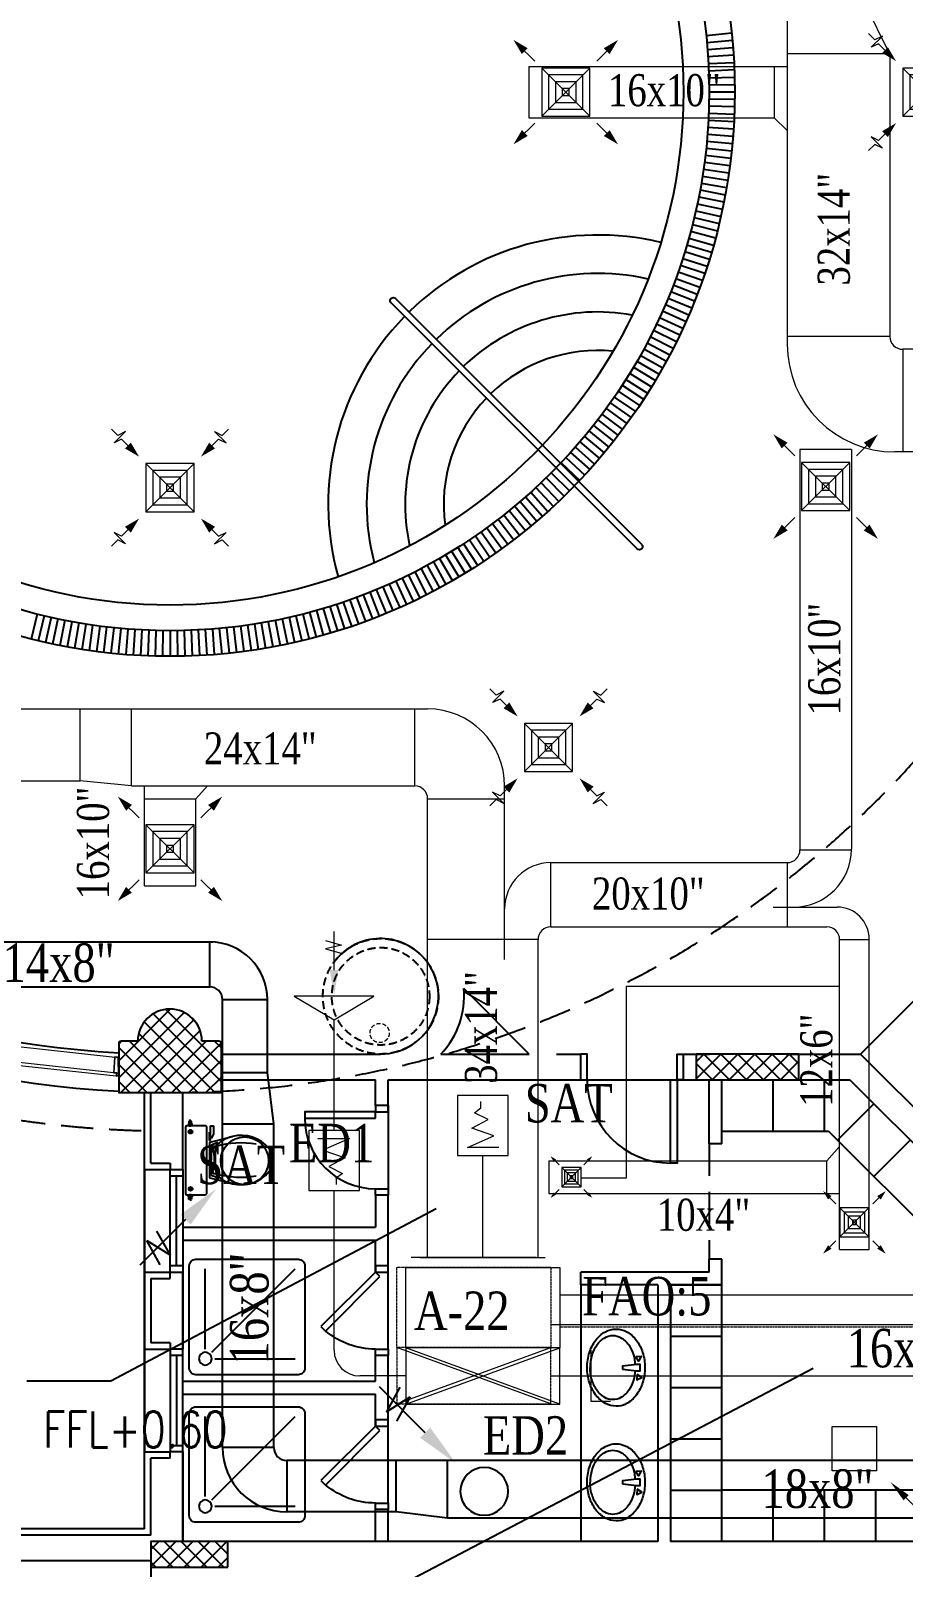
# Model space of a CAD drawing. Extents: x 278386 to 404536, y 8015 to 97114.
# Drawn here: x 303342 to 310139, y 68235 to 80211 of the extents above; entities that cross this region are included whole.
import ezdxf
from ezdxf.enums import TextEntityAlignment as Align

# ---------------------------------------------------------------- set-up
doc = ezdxf.new("R2010")
doc.units = 0
doc.header["$LTSCALE"] = 2
doc.header["$MEASUREMENT"] = 0
for name, pattern in [('1-BLOCK-A_FLOOR PLAN$0$DASHED2', [0.375, 0.25, -0.125]), ('1-BLOCK-A_FLOOR PLAN$0$HIDDEN2', [0.1875, 0.125, -0.0625]), ('HIDDEN', [0.375, 0.25, -0.125])]:
    doc.linetypes.add(name, pattern=pattern)
doc.layers.get('0').update_dxf_attribs({"color": 1})
for name, color, linetype, lineweight in [('-D', 2, 'Continuous', 13), ('-DT', 4, 'Continuous', 13), ('1-BLOCK-A_FLOOR PLAN$0$HATCH', 1, 'Continuous', 13), ('1-BLOCK-A_FLOOR PLAN$0$LEVEL', 1, 'Continuous', 13), ('1-BLOCK-A_FLOOR PLAN$0$WINDOW', 1, 'Continuous', 13), ('ac duct1', 50, 'Continuous', 13), ('fresh air', 6, 'Continuous', 13)]:
    doc.layers.add(name, color=color, linetype=linetype, lineweight=lineweight)
for name, color, linetype in [('1-BLOCK-A_FLOOR PLAN$0$ARCH', 1, '1-BLOCK-A_FLOOR PLAN$0$HIDDEN2'), ('1-BLOCK-A_FLOOR PLAN$0$CLADDING', 1, 'Continuous'), ('1-BLOCK-A_FLOOR PLAN$0$COL-HAT', 1, 'Continuous'), ('1-BLOCK-A_FLOOR PLAN$0$COLUMN', 1, 'Continuous'), ('1-BLOCK-A_FLOOR PLAN$0$DOOR', 1, 'Continuous'), ('1-BLOCK-A_FLOOR PLAN$0$FUR', 1, 'Continuous'), ('1-BLOCK-A_FLOOR PLAN$0$PIPING', 1, 'Continuous'), ('1-BLOCK-A_FLOOR PLAN$0$SANFIX', 1, 'Continuous'), ('1-BLOCK-A_FLOOR PLAN$0$UQH-A-200-100$0$STAIRLIGHT', 1, 'Continuous'), ('1-BLOCK-A_FLOOR PLAN$0$WALL', 1, 'Continuous'), ('1-BLOCK-A_FLOOR PLAN$0$WIN', 1, 'Continuous'), ('ex text', 93, 'Continuous'), ('ext', 93, 'Continuous')]:
    doc.layers.add(name, color=color, linetype=linetype)
doc.styles.add('1-BLOCK-A_FLOOR PLAN$0$RomanS', font='romans.shx')
doc.styles.add('DIMTEXT', font='romans.shx', dxfattribs={"width": 0.75})
doc.styles.add('IBA', font='romantic.ttf', dxfattribs={"width": 0.8, "height": 0.3})
doc.styles.add('manohar', font='romantic.ttf', dxfattribs={"width": 0.8, "height": 0.25})
doc.dimstyles.new('LEADER', dxfattribs={"dimscale": 0.2, "dimtxt": 1.8, "dimasz": 2, "dimexe": 2, "dimexo": 1.5, "dimgap": 1, "dimtad": 1, "dimlfac": 100, "dimzin": 13, "dimdsep": 46, "dimtxsty": 'DIMTEXT', "dimcen": 1.5, "dimdle": 2, "dimclrd": 4, "dimclre": 256, "dimclrt": 4, "dimadec": 0, "dimazin": 0, "dimtfac": 1, "dimtix": 1, "dimtmove": 2, "dimatfit": 0, "dimfxl": 2, "dimtolj": 1, "dimtzin": 13, "dimarcsym": 0})
pattern_1 = [(45, (-200, -4), (-0.06629126, 0.06629126), []), (135, (-200, -4), (-0.06629126, -0.06629126), [])]

# ---------------------------------------------------------------- blocks, each defined once
blk = doc.blocks.new('CR')
at = {"layer": 'ext'}
for p, q in [((2.739, 2.723), (4.861, 4.845)), ((3.433, 4.383), (4.071, 3.261)), ((4.527, 3.692), (3.433, 4.383)), ((3.91, 4.834), (4.527, 3.692))]:
    blk.add_line(p, q, dxfattribs=at)
blk.add_circle((0, 0), 1.109, dxfattribs=at)
blk.add_solid([(2.975, 2.488), (2.504, 2.959), (1.325, 1.309)], dxfattribs=at)
blk = doc.blocks.new('1-BLOCK-A_FLOOR PLAN$0$Lib23')
at = {"color": 9}
for points in [[(0.072, 0.086), (0.029, 0.089), (0.049, 0.05)], [(0.175, -0.012), (0.063, -0.025), (0.038, -0.025), (0.038, 0.025), (0.063, 0.025), (0.175, 0.012)], [(0.061, -0.053), (0.064, -0.096), (0.025, -0.076)]]:
    blk.add_lwpolyline(points, close=True, dxfattribs=at)
blk.add_lwpolyline([(0.076, -0.024, 0.054069), (0.089, -0.099, 0.082314), (0.126, -0.177, 0.106842), (0.187, -0.233, 0.13438), (0.25, -0.25, 0.13438)], format="xyb", dxfattribs=at)
for centre, radius, start, end in [((0.259, 0.067), 0.242, 118.9112, 143.1301), ((0.225, 0.129), 0.171, 90, 118.9112), ((0.25, 0.125), 0.125, 90, 120.6142), ((0.225, 0.129), 0.171, 61.0888, 90), ((0.25, 0.125), 0.125, 59.3858, 90), ((0.191, 0.067), 0.242, 36.8699, 61.0888), ((0.313, 0.026), 0.309, 143.1301, 162.7421), ((0.342, 0.026), 0.263, 145.008, 163.8305), ((0.286, 0.065), 0.195, 120.6142, 145.008), ((0.214, 0.065), 0.195, 34.992, 59.3858), ((0.158, 0.026), 0.263, 16.1695, 34.992), ((0.137, 0.026), 0.309, 17.2579, 36.8699), ((0.399, 0), 0.399, 162.7421, 180), ((0.399, 0), 0.399, 180, 197.2579), ((0.431, 0), 0.356, 163.8305, 176.2102), ((0.069, 0), 0.356, 360, 16.1695), ((0.158, -0.016), 0.268, 343.8305, 3.4791), ((0.051, 0), 0.399, 0, 17.2579), ((0.051, 0), 0.399, 342.7421, 0), ((0.313, -0.026), 0.309, 197.2579, 216.8699), ((0.135, -0.01), 0.291, 325.008, 343.8305), ((0.137, -0.026), 0.309, 323.1301, 342.7421), ((0.273, -0.057), 0.259, 216.8699, 241.0888), ((0.25, -0.125), 0.125, 270, 300.6142), ((0.191, -0.067), 0.242, 298.9112, 323.1301), ((0.214, -0.065), 0.195, 300.6142, 325.008), ((0.214, -0.165), 0.136, 241.0888, 274.7817), ((0.225, -0.129), 0.171, 270, 298.9112)]:
    blk.add_arc(centre, radius, start, end, dxfattribs=at)
blk = doc.blocks.new('1-BLOCK-A_FLOOR PLAN$0$A-WC')
at = {"layer": '1-BLOCK-A_FLOOR PLAN$0$SANFIX', "color": 8, "linetype": 'Continuous'}
for p, q in [((0.246, 0), (-0.246, 0)), ((-0.248, -0.036), (-0.301, -0.036)), ((-0.29, -0.026), (-0.271, -0.026)), ((-0.29, -0.045), (-0.29, -0.026)), ((-0.271, -0.045), (-0.29, -0.045)), ((-0.271, -0.022), (-0.261, -0.022)), ((-0.271, -0.05), (-0.271, -0.022)), ((-0.261, -0.05), (-0.271, -0.05)), ((-0.261, -0.022), (-0.261, -0.05)), ((-0.256, -0.01), (-0.256, -0.144)), ((-0.194, -0.038), (-0.229, -0.038)), ((-0.212, -0.056), (-0.212, -0.021)), ((0.195, -0.038), (0.23, -0.038)), ((0.212, -0.056), (0.212, -0.021)), ((0.249, -0.036), (0.302, -0.036)), ((0.256, -0.144), (0.256, -0.01)), ((0.261, -0.022), (0.261, -0.05)), ((0.272, -0.022), (0.261, -0.022)), ((0.261, -0.05), (0.272, -0.05)), ((0.272, -0.05), (0.272, -0.022)), ((0.29, -0.026), (0.272, -0.026)), ((0.272, -0.045), (0.29, -0.045)), ((0.29, -0.045), (0.29, -0.026)), ((-0.241, -0.159), (0.241, -0.159)), ((-0.175, -0.35), (-0.134, -0.184)), ((-0.131, -0.181), (0, -0.181)), ((-0.131, -0.24), (-0.115, -0.198)), ((-0.105, -0.192), (0, -0.192)), ((-0.101, -0.228), (-0.101, -0.206)), ((-0.101, -0.206), (-0.057, -0.206)), ((-0.067, -0.206), (-0.067, -0.224)), ((-0.057, -0.206), (-0.057, -0.223)), ((-0.057, -0.211), (-0.035, -0.211)), ((-0.035, -0.211), (-0.035, -0.216)), ((-0.035, -0.216), (0.036, -0.216)), ((0, -0.181), (0.132, -0.181)), ((0.106, -0.192), (0, -0.192)), ((0.058, -0.211), (0.036, -0.211)), ((0.036, -0.211), (0.036, -0.216)), ((0.102, -0.206), (0.058, -0.206)), ((0.058, -0.206), (0.058, -0.222)), ((0.068, -0.206), (0.068, -0.223)), ((0.102, -0.226), (0.102, -0.206)), ((0.132, -0.24), (0.115, -0.198)), ((0.135, -0.184), (0.176, -0.35)), ((0.147, -0.179), (0.209, -0.179)), ((0.147, -0.179), (0.147, -0.186)), ((0.147, -0.186), (0.256, -0.186)), ((0.163, -0.194), (0.163, -0.186)), ((0.197, -0.208), (0.163, -0.194)), ((0.256, -0.208), (0.197, -0.208)), ((0.209, -0.186), (0.209, -0.179)), ((0.256, -0.186), (0.256, -0.208)), ((-0.117, -0.236), (-0.134, -0.259)), ((0.134, -0.259), (0.116, -0.233))]:
    blk.add_line(p, q, dxfattribs=at)
for centre in [(-0.212, -0.038), (0.212, -0.038)]:
    blk.add_circle(centre, 0.0141, dxfattribs=at)
for centre, radius, start, end in [((-0.246, -0.01), 0.0101, 90, 180), ((0.246, -0.01), 0.0101, 0, 90), ((-0.241, -0.144), 0.0151, 180, 270), ((-0.131, -0.184), 0.00303, 90, 165.9466), ((0.58, -0.415), 0.706, 164.6366, 188.9578), ((-0.101, -0.248), 0.0202, 96.9358, 142.58), ((-0.105, -0.202), 0.0101, 90, 158.4986), ((0.009, -1.155), 0.934, 84.3005, 96.9358), ((0.1, -0.246), 0.0202, 37.7817, 84.3005), ((-0.578, -0.415), 0.706, 351.0468, 15.5336), ((0.106, -0.202), 0.0101, 21.5014, 90), ((0.132, -0.184), 0.00303, 14.0534, 90), ((0.241, -0.144), 0.0151, 270, 0), ((0.082, -0.414), 0.265, 148.9077, 165.9465), ((0.244, -0.512), 0.454, 146.1571, 148.9077), ((-0.243, -0.512), 0.454, 31.0923, 33.8429), ((-0.081, -0.414), 0.265, 14.0535, 31.0923), ((0.082, -0.414), 0.265, 165.9465, 230.8792), ((-0.081, -0.414), 0.265, 309.1208, 14.0535), ((0, -0.514), 0.136, 230.8791, 309.1209)]:
    blk.add_arc(centre, radius, start, end, dxfattribs=at)
blk = doc.blocks.new('1-BLOCK-A_FLOOR PLAN$0$A$C1E173FBE')
at = {"color": 9}
for p, q in [((0.7, 1.275), (0.075, 1.275)), ((0.725, 1.225), (0.075, 0.575)), ((0.775, 1.2), (0.775, 0.575))]:
    blk.add_line(p, q, dxfattribs=at)
blk.add_lwpolyline([(0.85, 1.4), (0.05, 1.4, 0.414214), (0, 1.35), (0, 0.55, 0.414214), (0.05, 0.5), (0.85, 0.5, 0.414214), (0.9, 0.55), (0.9, 1.35, 0.414214)], format="xyb", close=True, dxfattribs=at)
blk.add_circle((0.775, 1.275), 0.05, dxfattribs=at)
blk = doc.blocks.new('1-BLOCK-A_FLOOR PLAN$0$10d70r')
at = {"color": 253}
blk.add_line((0, 0), (-0.7, 0), dxfattribs=at)
for points in [[(-0.1, 0.1), (-0.05, 0.1), (-0.05, 0.65), (-0.1, 0.65), (-0.1, 0.1)], [(-0.7, 0.1), (-0.65, 0.1), (-0.65, 0), (-0.7, 0)], [(0, 0.1), (-0.05, 0.1), (-0.05, 0), (0, 0)]]:
    blk.add_lwpolyline(points, dxfattribs=at)
blk.add_arc((-0.1, 0.1), 0.55, 90, 180, dxfattribs=at)
blk = doc.blocks.new('1-BLOCK-A_FLOOR PLAN$0$10HD70L')
at = {"color": 8}
for p, q in [((-0.65, 0.1), (-0.7, 0.1)), ((-0.7, 0), (-0.65, 0)), ((-0.65, 0), (-0.65, 0.1)), ((-0.65, 0.1), (-0.05, 0.1)), ((-0.508, -0.387), (-0.085, 0.035)), ((-0.05, 0), (-0.474, -0.424)), ((-0.085, 0.035), (-0.05, 0)), ((-0.05, 0), (-0.05, 0.1)), ((-0.05, 0.1), (0, 0.1)), ((-0.05, 0), (0, 0)), ((0, 0), (-0.05, 0)), ((-0.474, -0.424), (-0.51, -0.389))]:
    blk.add_line(p, q, dxfattribs=at)
blk.add_arc((-0.05, 0), 0.6, 180, 220.2198, dxfattribs=at)
blk = doc.blocks.new('1-BLOCK-A_FLOOR PLAN$0$20d80l')
at = {"color": 8}
blk.add_line((0.8, 0.2), (0, 0.2), dxfattribs=at)
for points in [[(0.1, 0.2), (0.05, 0.2), (0.05, 0.85), (0.1, 0.85), (0.1, 0.2)], [(0, 0.2), (0.05, 0.2), (0.05, 0), (0, 0)], [(0.8, 0.2), (0.75, 0.2), (0.75, 0), (0.8, 0)]]:
    blk.add_lwpolyline(points, dxfattribs=at)
blk.add_arc((0.1, 0.2), 0.65, 0, 90, dxfattribs=at)
blk = doc.blocks.new('1-BLOCK-A_FLOOR PLAN$0$W80')
at = {"color": 8}
for p, q in [((0, 0.1), (0.8, 0.1)), ((0.8, 0), (0, 0)), ((0.05, 0), (0.05, 0.1)), ((0.75, 0.05), (0.05, 0.05)), ((0.75, 0.1), (0.75, 0))]:
    blk.add_line(p, q, dxfattribs=at)
blk = doc.blocks.new('1-BLOCK-A_FLOOR PLAN$0$ALUM2')
at = {"layer": '1-BLOCK-A_FLOOR PLAN$0$WINDOW'}
for points in [[(0, -0.01), (0.025, -0.01), (0.025, -0.025), (0.15, -0.025), (0.15, 0.025), (0.025, 0.025), (0.025, 0.01), (0, 0.01, -0.284755)], [(0.005, -0.007), (0.028, -0.007), (0.028, -0.022), (0.147, -0.022), (0.147, 0.022), (0.028, 0.022), (0.028, 0.007), (0.005, 0.007, -0.163471)]]:
    blk.add_lwpolyline(points, format="xyb", close=True, dxfattribs=at)
blk = doc.blocks.new('1-BLOCK-A_FLOOR PLAN$0$A$C5C8F3BB1')
at = {"layer": '1-BLOCK-A_FLOOR PLAN$0$WINDOW', "color": 9}
for p, q in [((-0.02, 0.073), (-0.869, -0.019, 0)), ((-0.041, 0.047), (-0.849, -0.041, 0)), ((0, 0.074), (-0.02, 0.073)), ((-0.888, -0.022, 0), (-1.714, -0.209, 0)), ((-0.899, -0.049, 0), (-1.693, -0.229, 0)), ((-0.028, -0.074), (-0.829, -0.16, 0)), ((-1.733, -0.215, 0), (-2.533, -0.494)), ((-0.879, -0.169, 0), (-1.659, -0.346, 0)), ((-1.741, -0.243, 0), (-2.509, -0.512)), ((-1.707, -0.359, 0), (-2.463, -0.623)), ((-3.314, -0.869, 0), (-2.551, -0.502)), ((-3.289, -0.884, 0), (-2.555, -0.531)), ((-3.23, -0.99, 0), (-2.509, -0.642)), ((-4.048, -1.33, 0), (-3.332, -0.879, 0)), ((-4.021, -1.342, 0), (-3.332, -0.908, 0)), ((-3.951, -1.441, 0), (-3.274, -1.014, 0)), ((-4.729, -1.877), (-4.064, -1.342, 0)), ((-4.696, -1.881), (-4.062, -1.371, 0)), ((-4.62, -1.975), (-3.992, -1.47, 0))]:
    blk.add_line(p, q, dxfattribs=at)
for points in [[(0, -0.074), (-0.034, -0.077), (-0.041, 0.048), (-0.019, 0.048), (-0.02, 0.073, 0.284755), (0, 0.074)], [(-0.003, -0.072), (-0.031, -0.074), (-0.038, 0.045), (-0.015, 0.045), (-0.017, 0.069, 0.160103), (-0.003, 0.069)], [(-4.639, -1.995), (-4.613, -1.974), (-4.696, -1.88), (-4.713, -1.895), (-4.729, -1.877, -0.284755), (-4.744, -1.89)], [(-4.639, -1.991), (-4.617, -1.973), (-4.697, -1.885), (-4.713, -1.9), (-4.728, -1.882, -0.160103), (-4.739, -1.892)]]:
    blk.add_lwpolyline(points, format="xyb", close=True, dxfattribs=at)
for p, rotation in [((-0.878, -0.02, 0), 279.6088312070898), ((-1.724, -0.212, 0), 286.0501659813393), ((-2.542, -0.498), 292.494466395977)]:
    blk.add_blockref('1-BLOCK-A_FLOOR PLAN$0$ALUM2', p, dxfattribs=dict(at, rotation=rotation))
at = {"layer": '1-BLOCK-A_FLOOR PLAN$0$WINDOW', "color": 9, "xscale": -1}
for p, rotation in [((-3.323, -0.874, 0), 118.9387668106152), ((-4.056, -1.336, 0), 125.3801015848677)]:
    blk.add_blockref('1-BLOCK-A_FLOOR PLAN$0$ALUM2', p, dxfattribs=dict(at, rotation=rotation))
blk = doc.blocks.new('1-BLOCK-A_FLOOR PLAN', base_point=(138.43, 17.087))
at = {"layer": '1-BLOCK-A_FLOOR PLAN$0$COL-HAT'}
h = blk.add_hatch(dxfattribs=at)
h.set_pattern_fill('ANSI37', color=8, scale=0.75, style=0)
h.set_pattern_definition(pattern_1)
h.paths.add_polyline_path([(40.749, 79.1, 1), (40.249, 79.1), (40.12, 79.1, 0.414214), (40.1, 79.08), (40.1, 78.7), (40.9, 78.7), (40.9, 79.08, 0.414214), (40.88, 79.1)])
h = blk.add_hatch(dxfattribs=at)
h.set_pattern_fill('ANSI37', color=8, scale=0.75, style=0)
h.set_pattern_definition(pattern_1)
h.paths.add_polyline_path([(45.4, 79), (44.6, 79), (44.6, 78.8), (45.4, 78.8)])
h = blk.add_hatch(dxfattribs=at)
h.set_pattern_fill('ANSI37', color=8, scale=0.75, style=0)
h.set_pattern_definition([(45, (-200.05, -4), (-0.06629126, 0.06629126), []), (135, (-200.05, -4), (-0.06629126, -0.06629126), [])])
h.paths.add_polyline_path([(40.95, 75.2), (40.35, 75.2), (40.35, 75), (40.95, 75)])
at = {"layer": '1-BLOCK-A_FLOOR PLAN$0$ARCH', "color": 8, "linetype": '1-BLOCK-A_FLOOR PLAN$0$HIDDEN2'}
blk.add_arc((40.5, 86.5), 8.1, 1.4149, 268.5851, dxfattribs=at)
at = {"layer": '1-BLOCK-A_FLOOR PLAN$0$CLADDING', "color": 8}
for p, q in [((40.3, 75.3), (40.3, 78.692)), ((40.3, 78.1), (40.5, 78.1)), ((40.3, 77.3), (40.5, 77.3)), ((40.3, 77.3), (40.3, 76.7)), ((40.3, 76.7), (40.5, 76.7)), ((40.3, 75.9), (40.5, 75.9)), ((40.3, 75.3), (36.7, 75.3))]:
    blk.add_line(p, q, dxfattribs=at)
for radius, start, end in [(7.5, 3.057, 41.9407), (7.5, 228.0549, 266.9429), (7.8, 227.9388, 267.0606)]:
    blk.add_arc((40.5, 86.5), radius, start, end, dxfattribs=at)
at = {"layer": '1-BLOCK-A_FLOOR PLAN$0$CLADDING', "color": 8, "linetype": '1-BLOCK-A_FLOOR PLAN$0$HIDDEN2'}
blk.add_arc((40.5, 86.5), 7.8, 269.6613, 357.0604, dxfattribs=at)
at = {"layer": '1-BLOCK-A_FLOOR PLAN$0$COL-HAT', "color": 8}
blk.add_line((48, 81.121), (45.879, 79), dxfattribs=at)
at = {"layer": '1-BLOCK-A_FLOOR PLAN$0$COLUMN', "color": 8}
blk.add_lwpolyline([(40.249, 79.1), (40.12, 79.1, 0.414214), (40.1, 79.08), (40.1, 78.7), (40.9, 78.7), (40.9, 79.08, 0.414214), (40.88, 79.1), (40.749, 79.1)], format="xyb", dxfattribs=at)
for points in [[(45.4, 78.8), (45.4, 79), (44.6, 79), (44.6, 78.8)], [(40.95, 75), (40.95, 75.2), (40.35, 75.2), (40.35, 75)]]:
    blk.add_lwpolyline(points, close=True, dxfattribs=at)
blk.add_arc((40.499, 79.1), 0.25, 0, 180, dxfattribs=at)
at = {"layer": '1-BLOCK-A_FLOOR PLAN$0$DOOR', "color": 8, "linetype": '1-BLOCK-A_FLOOR PLAN$0$HIDDEN2'}
blk.add_line((44.7, 78.3), (44.7, 77.4), dxfattribs=at)
at = {"layer": '1-BLOCK-A_FLOOR PLAN$0$FUR', "color": 8}
for p, q in [((45.2, 78.4), (45.2, 78.8)), ((45.6, 78.4), (45.6, 78.8)), ((45.701, 78.329), (45.984, 78.612)), ((44.8, 78.4), (45.63, 78.4)), ((45.63, 78.4), (47.2, 76.83)), ((45.984, 78.046), (46.267, 78.329)), ((44.8, 75.6), (44.8, 77.2)), ((44.4, 76.8), (44.8, 76.8)), ((44.4, 76.4), (44.8, 76.4)), ((44.4, 76), (44.8, 76)), ((44.4, 75.6), (44.8, 75.6)), ((44.8, 75.2), (44.8, 75.6)), ((47.6, 75.6), (44.8, 75.6)), ((45.2, 75.2), (45.2, 75.6)), ((45.6, 75.2), (45.6, 75.6)), ((46, 75.2), (46, 75.6))]:
    blk.add_line(p, q, dxfattribs=at)
at = {"layer": '1-BLOCK-A_FLOOR PLAN$0$FUR', "color": 8, "ltscale": 2}
blk.add_line((44.4, 77.2), (44.8, 77.2), dxfattribs=at)
at = {"layer": '1-BLOCK-A_FLOOR PLAN$0$HATCH', "color": 8, "linetype": '1-BLOCK-A_FLOOR PLAN$0$HIDDEN2', "ltscale": 0.125}
blk.add_circle((42.133, 79.164), 0.075, dxfattribs=at)
at = {"layer": '1-BLOCK-A_FLOOR PLAN$0$PIPING', "color": 8}
for p, q in [((44.677, 86.939), (44.876, 86.96)), ((44.682, 86.884), (44.882, 86.903)), ((44.687, 86.83), (44.886, 86.845)), ((44.691, 86.775), (44.891, 86.788)), ((44.694, 86.72), (44.894, 86.73)), ((44.697, 86.665), (44.897, 86.673)), ((44.699, 86.61), (44.898, 86.615)), ((44.7, 86.555), (44.9, 86.558)), ((44.7, 86.5), (44.9, 86.5)), ((44.699, 86.39), (44.898, 86.385)), ((44.7, 86.445), (44.9, 86.442)), ((44.694, 86.28), (44.894, 86.27)), ((44.697, 86.335), (44.897, 86.327)), ((44.682, 86.116), (44.882, 86.097)), ((44.687, 86.17), (44.886, 86.155)), ((44.691, 86.225), (44.891, 86.212)), ((44.671, 86.006), (44.87, 85.983)), ((44.677, 86.061), (44.876, 86.04)), ((44.657, 85.897), (44.854, 85.869)), ((44.664, 85.952), (44.862, 85.926)), ((44.639, 85.789), (44.836, 85.755)), ((44.648, 85.843), (44.846, 85.812)), ((44.619, 85.681), (44.815, 85.642)), ((44.63, 85.735), (44.826, 85.698)), ((44.584, 85.52), (44.778, 85.473)), ((44.596, 85.573), (44.792, 85.529)), ((44.608, 85.627), (44.804, 85.585)), ((44.557, 85.413), (44.75, 85.361)), ((44.571, 85.466), (44.765, 85.417)), ((44.527, 85.307), (44.719, 85.25)), ((44.542, 85.36), (44.735, 85.306)), ((44.494, 85.202), (44.685, 85.14)), ((44.511, 85.255), (44.702, 85.195)), ((44.44, 85.046), (44.628, 84.977)), ((44.459, 85.098), (44.648, 85.031)), ((44.477, 85.15), (44.666, 85.086)), ((44.401, 84.944), (44.587, 84.87)), ((44.421, 84.995), (44.608, 84.923)), ((44.359, 84.842), (44.543, 84.763)), ((44.38, 84.893), (44.565, 84.816)), ((44.291, 84.692), (44.471, 84.606)), ((44.314, 84.742), (44.496, 84.658)), ((44.337, 84.792), (44.52, 84.71)), ((44.242, 84.593), (44.42, 84.502)), ((44.267, 84.642), (44.446, 84.554)), ((44.164, 84.448), (44.339, 84.35)), ((44.191, 84.496), (44.367, 84.401)), ((44.217, 84.544), (44.394, 84.451)), ((44.11, 84.353), (44.281, 84.25)), ((44.137, 84.4), (44.311, 84.3)), ((44.022, 84.213), (44.19, 84.104)), ((44.052, 84.259), (44.221, 84.152)), ((44.081, 84.306), (44.252, 84.201)), ((43.961, 84.121), (44.126, 84.008)), ((43.992, 84.167), (44.158, 84.055)), ((43.865, 83.987), (44.026, 83.867)), ((43.898, 84.031), (44.06, 83.914)), ((43.93, 84.076), (44.093, 83.961)), ((43.764, 83.857), (43.919, 83.731)), ((43.798, 83.9), (43.955, 83.776)), ((43.832, 83.943), (43.991, 83.821)), ((43.658, 83.731), (43.808, 83.599)), ((43.694, 83.772), (43.846, 83.642)), ((43.729, 83.814), (43.883, 83.686)), ((43.547, 83.609), (43.692, 83.471)), ((43.584, 83.649), (43.731, 83.513)), ((43.621, 83.69), (43.77, 83.556)), ((43.431, 83.492), (43.57, 83.348)), ((43.47, 83.53), (43.611, 83.389)), ((43.31, 83.379), (43.444, 83.23)), ((43.351, 83.416), (43.487, 83.269)), ((43.391, 83.453), (43.529, 83.308)), ((43.186, 83.271), (43.314, 83.117)), ((43.228, 83.306), (43.358, 83.154)), ((43.269, 83.342), (43.401, 83.192)), ((43.013, 83.135), (43.133, 82.974)), ((43.057, 83.168), (43.179, 83.009)), ((43.1, 83.202), (43.224, 83.045)), ((43.143, 83.236), (43.269, 83.081)), ((42.833, 83.008), (42.945, 82.842)), ((42.879, 83.039), (42.992, 82.874)), ((42.924, 83.07), (43.039, 82.907)), ((42.969, 83.102), (43.086, 82.94)), ((42.647, 82.89), (42.75, 82.719)), ((42.694, 82.919), (42.799, 82.748)), ((42.741, 82.948), (42.848, 82.779)), ((42.787, 82.978), (42.896, 82.81)), ((42.456, 82.783), (42.549, 82.606)), ((42.504, 82.809), (42.599, 82.633)), ((42.552, 82.836), (42.65, 82.661)), ((42.6, 82.863), (42.7, 82.689)), ((42.158, 82.641), (42.237, 82.457)), ((42.208, 82.663), (42.29, 82.48)), ((42.258, 82.686), (42.342, 82.504)), ((42.308, 82.709), (42.394, 82.529)), ((42.358, 82.733), (42.446, 82.554)), ((42.407, 82.758), (42.498, 82.58)), ((41.85, 82.523), (41.914, 82.334)), ((41.902, 82.541), (41.969, 82.352)), ((41.954, 82.56), (42.023, 82.372)), ((42.005, 82.579), (42.077, 82.392)), ((42.056, 82.599), (42.13, 82.413)), ((42.107, 82.62), (42.184, 82.435)), ((39.466, 82.429), (39.417, 82.235)), ((39.52, 82.416), (39.473, 82.222)), ((39.573, 82.404), (39.529, 82.208)), ((41.427, 82.404), (41.471, 82.208)), ((41.48, 82.416), (41.527, 82.222)), ((41.534, 82.429), (41.583, 82.235)), ((41.587, 82.443), (41.639, 82.25)), ((41.64, 82.458), (41.694, 82.265)), ((41.693, 82.473), (41.75, 82.281)), ((41.745, 82.489), (41.805, 82.298)), ((41.798, 82.506), (41.86, 82.315)), ((39.627, 82.392), (39.585, 82.196)), ((39.681, 82.381), (39.642, 82.185)), ((39.735, 82.37), (39.698, 82.174)), ((39.789, 82.361), (39.755, 82.164)), ((39.843, 82.352), (39.812, 82.154)), ((39.897, 82.343), (39.869, 82.146)), ((39.952, 82.336), (39.926, 82.138)), ((40.006, 82.329), (39.983, 82.13)), ((40.061, 82.323), (40.04, 82.124)), ((40.116, 82.318), (40.097, 82.118)), ((40.17, 82.313), (40.155, 82.114)), ((40.225, 82.309), (40.212, 82.109)), ((40.28, 82.306), (40.27, 82.106)), ((40.335, 82.303), (40.327, 82.103)), ((40.39, 82.301), (40.385, 82.102)), ((40.445, 82.3), (40.442, 82.1)), ((40.5, 82.3), (40.5, 82.1)), ((40.555, 82.3), (40.558, 82.1)), ((40.61, 82.301), (40.615, 82.102)), ((40.665, 82.303), (40.673, 82.103)), ((40.72, 82.306), (40.73, 82.106)), ((40.775, 82.309), (40.788, 82.109)), ((40.83, 82.313), (40.845, 82.114)), ((40.884, 82.318), (40.903, 82.118)), ((40.939, 82.323), (40.96, 82.124)), ((40.994, 82.329), (41.017, 82.13)), ((41.048, 82.336), (41.074, 82.138)), ((41.103, 82.343), (41.131, 82.146)), ((41.157, 82.352), (41.188, 82.154)), ((41.211, 82.361), (41.245, 82.164)), ((41.265, 82.37), (41.302, 82.174)), ((41.319, 82.381), (41.358, 82.185)), ((41.373, 82.392), (41.415, 82.196))]:
    blk.add_line(p, q, dxfattribs=at)
for radius in [4.4, 4.2]:
    blk.add_circle((40.5, 86.5), radius, dxfattribs=at)
at = {"layer": '1-BLOCK-A_FLOOR PLAN$0$SANFIX', "color": 8, "linetype": 'Continuous'}
blk.add_line((43.7, 77.2), (43.7, 75.2), dxfattribs=at)
at = {"layer": '1-BLOCK-A_FLOOR PLAN$0$SANFIX', "color": 8, "linetype": '1-BLOCK-A_FLOOR PLAN$0$DASHED2', "ltscale": 0.125}
for radius in [0.45, 0.38]:
    blk.add_circle((42.141, 79.45), radius, dxfattribs=at)
at = {"layer": '1-BLOCK-A_FLOOR PLAN$0$UQH-A-200-100$0$STAIRLIGHT', "color": 8, "extrusion": (-3.89441e-14, 3.87709e-14, -1)}
for p, q in [((44.139, 82.937), (42.222, 84.855)), ((44.175, 82.972), (42.257, 84.89))]:
    blk.add_line(p, q, dxfattribs=at)
for centre, start, end in [((-42.239, 84.872), 315, 135), ((-44.157, 82.955), 135, 315)]:
    blk.add_arc(centre, 0.025, start, end, dxfattribs=at)
at = {"layer": '1-BLOCK-A_FLOOR PLAN$0$WALL', "color": 8}
for p, q in [((43.298, 79), (42.788, 79.51)), ((40.901, 79), (42.141, 79)), ((42.61, 79), (43.298, 79)), ((43.51, 79), (43.7, 79)), ((43.7, 78.8), (43.7, 79)), ((44.5, 79), (44.7, 79)), ((44.5, 78.8), (44.5, 79)), ((45.3, 79), (45.879, 79)), ((45.879, 79), (47.564, 77.315)), ((40.35, 78.15), (40.35, 78.7)), ((40.6, 78.1), (40.6, 78.7)), ((40.901, 78.8), (42.1, 78.8)), ((42.1, 78.6), (42.1, 78.8)), ((42.2, 78.8), (43.7, 78.8)), ((42.2, 78.6), (42.2, 78.8)), ((44.5, 78.8), (44.7, 78.8)), ((44.7, 78.3), (44.7, 78.8)), ((44.8, 78.3), (44.8, 78.8)), ((45.3, 78.8), (45.796, 78.8)), ((45.796, 78.8), (47.6, 76.996)), ((42.2, 78.6), (42.1, 78.6)), ((44.8, 78.3), (44.7, 78.3)), ((40.35, 78.15), (40.5, 78.15)), ((40.5, 78.15), (40.5, 78.1)), ((40.5, 78.1), (40.6, 78.1)), ((42.2, 77.9), (42.1, 77.9)), ((42.1, 77.9), (42.1, 77.65)), ((42.2, 77.35), (42.2, 77.9)), ((40.6, 77.65), (42.1, 77.65)), ((40.6, 77.55), (42.1, 77.55)), ((42.1, 77.35), (42.1, 77.55)), ((44.8, 77.4), (44.7, 77.4)), ((44.7, 77.3), (44.7, 77.4)), ((44.8, 77.2), (44.8, 77.4)), ((40.5, 77.3), (40.6, 77.3)), ((40.5, 77.25), (40.5, 77.3)), ((40.6, 76.7), (40.6, 77.3)), ((40.6, 77.3), (40.6, 76.7)), ((42.2, 77.35), (42.1, 77.35)), ((43.7, 77.2), (43.7, 77.3)), ((44.7, 77.3), (43.7, 77.3)), ((40.35, 77.25), (40.5, 77.25)), ((40.35, 77.25), (40.35, 76.75)), ((44.3, 77.2), (43.7, 77.2)), ((44.3, 77.2), (44.3, 75.2)), ((44.4, 77.2), (44.4, 75.2)), ((44.8, 77.2), (44.4, 77.2)), ((40.5, 76.75), (40.35, 76.75)), ((40.5, 76.75), (40.5, 76.7)), ((40.6, 76.7), (40.5, 76.7)), ((42.1, 76.45), (42.1, 76.65)), ((42.2, 76.65), (42.1, 76.65)), ((42.2, 76.15), (42.2, 76.65)), ((40.6, 76.45), (42.1, 76.45)), ((40.6, 76.35), (42.1, 76.35)), ((42.1, 76.15), (42.1, 76.35)), ((42.2, 76.15), (42.1, 76.15)), ((40.35, 75.25), (40.35, 75.85)), ((40.5, 75.85), (40.35, 75.85)), ((40.5, 75.85), (40.5, 75.9)), ((40.6, 75.9), (40.5, 75.9)), ((40.6, 75.2), (40.6, 75.9)), ((40.6, 75.9), (40.6, 75.2)), ((42.1, 75.2), (42.1, 75.45)), ((42.2, 75.45), (42.1, 75.45)), ((42.2, 75.2), (42.2, 75.45)), ((40.35, 75.25), (36.95, 75.25)), ((44.3, 75.2), (40.937, 75.2)), ((45, 75.2), (44.4, 75.2)), ((47.6, 75.2), (45, 75.2)), ((40.35, 75.05), (36.95, 75.05)), ((40.35, 75.05), (40.35, 73.95))]:
    blk.add_line(p, q, dxfattribs=at)
blk.add_circle((40.5, 86.5), 4, dxfattribs=at)
for centre, radius, start, end in [((43.832, 83.284), 2.1, 76.4643, 134.2892), ((43.832, 83.284), 1.8, 77.4191, 134.2892), ((43.832, 83.284), 2.1, 135.8808, 195.5597), ((43.832, 83.284), 1.5, 79.6595, 134.1299), ((43.832, 83.284), 1.8, 135.8808, 194.6049), ((43.832, 83.284), 1.2, 84.3083, 133.891), ((43.832, 83.284), 1.5, 136.0399, 192.3644), ((43.832, 83.284), 1.2, 136.2785, 187.7157), ((42.141, 79.45), 0.45, 44.5539, 144.6216), ((42.141, 79.45), 0.45, 270, 44.5539), ((42.141, 79.45), 0.65, 316.1869, 5.283)]:
    blk.add_arc(centre, radius, start, end, dxfattribs=at)
at = {"layer": '1-BLOCK-A_FLOOR PLAN$0$WIN', "color": 8}
for p, q in [((40.3, 78.1), (40.3, 77.3)), ((40.3, 76.7), (40.3, 75.9))]:
    blk.add_line(p, q, dxfattribs=at)
at = {"layer": '1-BLOCK-A_FLOOR PLAN$0$DOOR', "color": 8}
for name, p, rotation in [('1-BLOCK-A_FLOOR PLAN$0$20d80l', (44.5, 79), 180), ('1-BLOCK-A_FLOOR PLAN$0$10d70r', (42.2, 78.6), 90)]:
    blk.add_blockref(name, p, dxfattribs=dict(at, rotation=rotation))
at = {"layer": '1-BLOCK-A_FLOOR PLAN$0$DOOR', "color": 8, "xscale": -1, "rotation": 270}
for p in [(42.1, 77.35), (42.1, 76.15)]:
    blk.add_blockref('1-BLOCK-A_FLOOR PLAN$0$10HD70L', p, dxfattribs=at)
at = {"layer": '1-BLOCK-A_FLOOR PLAN$0$SANFIX', "color": 8, "xscale": 1.050228427499869, "yscale": 1.050228427499869, "zscale": 1.050228427499869, "rotation": 90.08631398394118}
blk.add_blockref('1-BLOCK-A_FLOOR PLAN$0$A-WC', (40.62, 78.172), dxfattribs=at)
at = {"layer": '1-BLOCK-A_FLOOR PLAN$0$SANFIX', "color": 8, "xscale": -1, "rotation": 90}
for p in [(42.05, 77.4), (42.05, 76.25)]:
    blk.add_blockref('1-BLOCK-A_FLOOR PLAN$0$A$C1E173FBE', p, dxfattribs=at)
at = {"layer": '1-BLOCK-A_FLOOR PLAN$0$SANFIX', "color": 8, "linetype": 'Continuous', "xscale": -1}
for p in [(44.2, 76.556), (44.2, 75.662)]:
    blk.add_blockref('1-BLOCK-A_FLOOR PLAN$0$Lib23', p, dxfattribs=at)
at = {"layer": '1-BLOCK-A_FLOOR PLAN$0$WIN', "color": 8, "rotation": 269.9999999996515}
blk.add_blockref('1-BLOCK-A_FLOOR PLAN$0$W80', (40.5, 78.1), dxfattribs=at)
at = {"layer": '1-BLOCK-A_FLOOR PLAN$0$WIN', "color": 8, "xscale": -1, "rotation": 269.9999999996515}
blk.add_blockref('1-BLOCK-A_FLOOR PLAN$0$W80', (40.5, 75.9), dxfattribs=at)
at = {"layer": '1-BLOCK-A_FLOOR PLAN$0$WINDOW', "color": 8, "xscale": -1, "rotation": 314.9976303758709}
blk.add_blockref('1-BLOCK-A_FLOOR PLAN$0$A$C5C8F3BB1', (46.157, 91.591), dxfattribs=at)
at = {"layer": '1-BLOCK-A_FLOOR PLAN$0$WINDOW', "color": 8, "rotation": 135.0002189071155}
blk.add_blockref('1-BLOCK-A_FLOOR PLAN$0$A$C5C8F3BB1', (35.409, 80.844), dxfattribs=at)
at = {"layer": '1-BLOCK-A_FLOOR PLAN$0$LEVEL', "color": 8, "style": '1-BLOCK-A_FLOOR PLAN$0$RomanS', "width": 0.8}
blk.add_text('FFL+0.60', height=0.2812, dxfattribs=at).set_placement((40.23, 76.074), align=Align.MIDDLE)
blk = doc.blocks.new('A$C51B27907')
blk.add_blockref('1-BLOCK-A_FLOOR PLAN', (123.971, 2.307))
blk = doc.blocks.new('A$C45DA3982')
at = {"layer": '-DT'}
blk.add_lwpolyline([(0.197, 0), (-0.197, 0), (-0.197, -0.468), (0.197, -0.468)], close=True, dxfattribs=at)
blk.add_lwpolyline([(0.126, -0.405), (-0.119, -0.405), (0.087, -0.314), (-0.086, -0.254), (0.041, -0.187), (-0.065, -0.133), (-0.016, -0.096), (-0.016, -0.045)], dxfattribs=at)
blk = doc.blocks.new('TLD')
for p, q in [((-1.729, 2.994), (1.729, 2.994)), ((0, 0), (-1.729, 2.994)), ((1.729, 2.994), (0, 0))]:
    blk.add_line(p, q)
blk = doc.blocks.new('RA')
for p, q in [((-2, 0), (-5, 0)), ((-4.32, -0.67), (-3.95, 0.58)), ((-3.95, 0.58), (-3.66, -0.68)), ((-3.66, -0.68), (-3.32, 0.56))]:
    blk.add_line(p, q)
blk.add_solid([(-2, 0.33), (-2, -0.33), (0, 0)])
blk = doc.blocks.new('RD')
for p, q in [((4.66, 4.41), (6.79, 6.54)), ((5.36, 6.07), (6, 4.95)), ((6.45, 5.38), (5.36, 6.07)), ((5.83, 6.53), (6.45, 5.38)), ((2, 2), (-2, 2)), ((-2, 2), (-2, -2)), ((2, -2), (2, 2)), ((-2, -2), (2, -2))]:
    blk.add_line(p, q)
blk.add_solid([(4.9, 4.18), (4.43, 4.65), (3.25, 3)])
blk = doc.blocks.new('G S 14')
at = {"layer": '-DT', "color": 7}
for p, q in [((-0.345, 0.345), (-0.225, 0.225)), ((0.225, 0.225), (0.345, 0.345)), ((-0.345, -0.345), (-0.225, -0.225)), ((0.225, -0.225), (0.345, -0.345))]:
    blk.add_line(p, q, dxfattribs=at)
at = {"layer": '-DT', "color": 1}
for p, q in [((-0.175, 0.175), (0.175, -0.175)), ((-0.175, -0.175), (0.175, 0.175))]:
    blk.add_line(p, q, dxfattribs=at)
at = {"layer": '-DT', "color": 7}
for points in [[(-0.38, 0.38, 0, 0.06, 0), (-0.298, 0.298, 0.06, 0.06, 0)], [(0.38, 0.38, 0, 0.06, 0), (0.298, 0.298, 0.06, 0.06, 0)], [(-0.38, -0.38, 0, 0.06, 0), (-0.298, -0.298, 0.06, 0.06, 0)], [(0.38, -0.38, 0, 0.06, 0), (0.298, -0.298, 0.06, 0.06, 0)]]:
    blk.add_lwpolyline(points, format="xyseb", dxfattribs=at)
blk.add_lwpolyline([(-0.175, -0.175), (0.175, -0.175), (0.175, 0.175), (-0.175, 0.175)], close=True, dxfattribs=at)
at = {"layer": '-DT', "color": 1}
for points in [[(-0.125, -0.125), (0.125, -0.125), (0.125, 0.125), (-0.125, 0.125)], [(-0.075, -0.075), (0.075, -0.075), (0.075, 0.075), (-0.075, 0.075)], [(-0.025, -0.025), (0.025, -0.025), (0.025, 0.025), (-0.025, 0.025)]]:
    blk.add_lwpolyline(points, close=True, dxfattribs=at)
blk = doc.blocks.new('G R 12')
at = {"layer": '-DT', "color": 7}
for p, q in [((-0.426, 0.426), (-0.38, 0.38)), ((-0.426, 0.426), (-0.38, 0.38)), ((-0.407, 0.326), (-0.324, 0.408)), ((-0.407, 0.326), (-0.324, 0.408)), ((-0.352, 0.352), (-0.407, 0.326)), ((-0.352, 0.352), (-0.407, 0.326)), ((-0.324, 0.408), (-0.38, 0.38)), ((-0.324, 0.408), (-0.38, 0.38)), ((-0.352, 0.352), (-0.306, 0.306)), ((-0.352, 0.352), (-0.306, 0.306)), ((0.352, 0.352), (0.306, 0.306)), ((0.352, 0.352), (0.306, 0.306)), ((0.407, 0.326), (0.324, 0.408)), ((0.324, 0.408), (0.38, 0.38)), ((0.407, 0.326), (0.324, 0.408)), ((0.324, 0.408), (0.38, 0.38)), ((0.352, 0.352), (0.407, 0.326)), ((0.352, 0.352), (0.407, 0.326)), ((0.426, 0.426), (0.38, 0.38)), ((0.426, 0.426), (0.38, 0.38)), ((-0.352, -0.352), (-0.407, -0.326)), ((-0.407, -0.326), (-0.324, -0.408)), ((-0.352, -0.352), (-0.407, -0.326)), ((-0.407, -0.326), (-0.324, -0.408)), ((-0.352, -0.352), (-0.306, -0.306)), ((-0.352, -0.352), (-0.306, -0.306)), ((0.352, -0.352), (0.306, -0.306)), ((0.352, -0.352), (0.306, -0.306)), ((0.407, -0.326), (0.324, -0.408)), ((0.407, -0.326), (0.324, -0.408)), ((0.352, -0.352), (0.407, -0.326)), ((0.352, -0.352), (0.407, -0.326)), ((-0.426, -0.426), (-0.38, -0.38)), ((-0.426, -0.426), (-0.38, -0.38)), ((-0.324, -0.408), (-0.38, -0.38)), ((-0.324, -0.408), (-0.38, -0.38)), ((0.324, -0.408), (0.38, -0.38)), ((0.324, -0.408), (0.38, -0.38)), ((0.426, -0.426), (0.38, -0.38)), ((0.426, -0.426), (0.38, -0.38))]:
    blk.add_line(p, q, dxfattribs=at)
at = {"layer": '-DT', "color": 1}
for p, q in [((-0.175, 0.175), (0.175, -0.175)), ((-0.175, -0.175), (0.175, 0.175)), ((-0.175, 0.175), (0.175, -0.175)), ((-0.175, -0.175), (0.175, 0.175))]:
    blk.add_line(p, q, dxfattribs=at)
at = {"layer": '-DT', "color": 7}
for points in [[(-0.225, 0.225, 0, 0.06, 0), (-0.306, 0.306, 0.06, 0.06, 0)], [(-0.225, 0.225, 0, 0.06, 0), (-0.306, 0.306, 0.06, 0.06, 0)], [(0.225, 0.225, 0, 0.06, 0), (0.306, 0.306, 0.06, 0.06, 0)], [(0.225, 0.225, 0, 0.06, 0), (0.306, 0.306, 0.06, 0.06, 0)], [(-0.225, -0.225, 0, 0.06, 0), (-0.306, -0.306, 0.06, 0.06, 0)], [(-0.225, -0.225, 0, 0.06, 0), (-0.306, -0.306, 0.06, 0.06, 0)], [(0.225, -0.225, 0, 0.06, 0), (0.306, -0.306, 0.06, 0.06, 0)], [(0.225, -0.225, 0, 0.06, 0), (0.306, -0.306, 0.06, 0.06, 0)]]:
    blk.add_lwpolyline(points, format="xyseb", dxfattribs=at)
blk.add_lwpolyline([(-0.175, -0.175), (0.175, -0.175), (0.175, 0.175), (-0.175, 0.175)], close=True, dxfattribs=at)
blk.add_lwpolyline([(-0.175, -0.175), (0.175, -0.175), (0.175, 0.175), (-0.175, 0.175)], close=True, dxfattribs=at)
at = {"layer": '-DT', "color": 1}
for points in [[(-0.125, -0.125), (0.125, -0.125), (0.125, 0.125), (-0.125, 0.125)], [(-0.125, -0.125), (0.125, -0.125), (0.125, 0.125), (-0.125, 0.125)], [(-0.075, -0.075), (0.075, -0.075), (0.075, 0.075), (-0.075, 0.075)], [(-0.075, -0.075), (0.075, -0.075), (0.075, 0.075), (-0.075, 0.075)], [(-0.025, -0.025), (0.025, -0.025), (0.025, 0.025), (-0.025, 0.025)], [(-0.025, -0.025), (0.025, -0.025), (0.025, 0.025), (-0.025, 0.025)]]:
    blk.add_lwpolyline(points, close=True, dxfattribs=at)

msp = doc.modelspace()

# ---------------------------------------------------------------- linework, layer by layer
at = {"layer": '-D'}
for p, q in [((305705, 71639), (305705, 72502)), ((305705, 69926), (305705, 71172)), ((306264, 69726), (305905, 69726))]:
    msp.add_line(p, q, dxfattribs=at)
msp.add_lwpolyline([(307463, 69945), (306264, 69945), (306264, 70571), (307463, 70571)], close=True, dxfattribs=at)
msp.add_arc((305905, 69926), 200, 180, 270, dxfattribs=at)
at = {"layer": '-DT', "color": 3}
msp.add_line((306864, 70649), (306864, 71443), dxfattribs=at)
at = {"layer": '-DT', "linetype": 'Continuous', "ltscale": 0.6}
for p, q in [((306307, 70652), (307280, 70652)), ((307393, 69509), (306194, 69947)), ((306194, 69509), (307393, 69947))]:
    msp.add_line(p, q, dxfattribs=at)
at = {"layer": '-DT'}
for p, q in [((306377, 70649), (307350, 70649)), ((307463, 70358), (312738, 70358)), ((307463, 69507), (306264, 69945)), ((306264, 69507), (307463, 69945))]:
    msp.add_line(p, q, dxfattribs=at)
at = {"layer": '-DT', "linetype": 'HIDDEN', "ltscale": 0.6}
msp.add_line((307463, 70108), (312438, 70108), dxfattribs=at)
for points in [[(307393, 69947), (306194, 69947), (306194, 70573), (307393, 70573)], [(306194, 69509), (307393, 69509), (307393, 69947), (306194, 69947)]]:
    msp.add_lwpolyline(points, close=True, dxfattribs=at)
at = {"layer": '-DT'}
msp.add_lwpolyline([(306264, 69507), (307463, 69507), (307463, 69945), (306264, 69945)], close=True, dxfattribs=at)
msp.add_lwpolyline([(307706, 69928), (307706, 69530), (307858, 69530)], dxfattribs=at)
at = {"layer": 'ac duct1'}
for p, q in [((309235, 84131), (309235, 77768)), ((310041, 80018), (309835, 80433)), ((309235, 80033), (310035, 80033)), ((310025, 80033), (310035, 80033)), ((310035, 80033), (310035, 80023)), ((310035, 80033), (310035, 77828)), ((307223, 79933), (309135, 79933)), ((307223, 79933), (307223, 79533)), ((309135, 79933), (309235, 79933)), ((309135, 79933), (309135, 79533)), ((307223, 79533), (309135, 79533)), ((309135, 79533, 0), (309235, 79433, 0)), ((310035, 77828, 0), (309235, 77828, 0)), ((313512, 77728), (310135, 77728)), ((310135, 77728), (310135, 76928)), ((309335, 76946), (309335, 73827)), ((309735, 76946), (309335, 76946)), ((309735, 76946), (309735, 73831)), ((311040, 76928), (310075, 76928)), ((301644, 74925), (306434, 74925)), ((303727, 74365), (303727, 74925)), ((304127, 74325), (304127, 74925)), ((306334, 74325), (306334, 74925)), ((301544, 74365), (303727, 74365)), ((304127, 74325), (303727, 74365)), ((304127, 74325), (306334, 74325)), ((304227, 73547), (304227, 74325)), ((304627, 74225), (304718, 74325)), ((307034, 73127), (307034, 74325)), ((304227, 74225), (304627, 74225)), ((304627, 73547), (304627, 74225)), ((306434, 70649), (306434, 74225)), ((306434, 74225, 0), (307034, 74225, 0)), ((309335, 73827), (309735, 73827)), ((307394, 73727), (309235, 73727)), ((307394, 73227), (307394, 73727)), ((309235, 73727), (309235, 73227)), ((304227, 73547), (304627, 73547)), ((307034, 72971), (307034, 73367)), ((309126, 73381), (309285, 73381)), ((309285, 73381), (309624, 73381)), ((307394, 73227), (309544, 73227)), ((307294, 73127), (306434, 73127)), ((307036, 73127), (307007, 73127)), ((307294, 70649), (307294, 73127)), ((309644, 70711), (309644, 73127)), ((309644, 73127), (309874, 73127)), ((309874, 70711), (309874, 73131)), ((309644, 72762), (307982, 72762)), ((307982, 72762), (307982, 71268)), ((309544, 71403), (309644, 71514)), ((307379, 71403), (309544, 71403)), ((307379, 71403), (307379, 71149)), ((309544, 71149), (309544, 71403)), ((309544, 71403), (309544, 71403)), ((307982, 71268), (307629, 71268)), ((307379, 71149), (309644, 71149)), ((309644, 70711), (309874, 70711))]:
    msp.add_line(p, q, dxfattribs=at)
for centre, radius, start, end in [((310075, 77768, 0), 840, 180, 270), ((310135, 77828, 0), 100, 180, 270), ((306434, 74325, 0), 600, 0, 90), ((306334, 74225, 0), 100, 0, 90), ((309235, 73827, 0), 100, 270, 0), ((309285, 73831, 0), 450, 270, 360), ((307394, 73367, 0), 360, 90, 180), ((309624, 73131, 0), 250, 0, 90), ((309624, 73131, 0), 250, 0, 90), ((307394, 73127, 0), 100, 90, 180), ((309544, 73127, 0), 100, 0, 90)]:
    msp.add_arc(centre, radius, start, end, dxfattribs=at)
at = {"layer": 'ext', "linetype": 'Continuous'}
for p, q in [((302496, 73109), (304761, 73109)), ((302463, 72759), (304736, 72759)), ((312292, 69067), (305336, 69067)), ((306190, 68667), (305336, 68667)), ((306190, 68667), (305336, 68667)), ((312392, 68617), (306590, 68617))]:
    msp.add_line(p, q, dxfattribs=at)
at = {"layer": 'ext'}
for p, q in [((304736, 72759), (304736, 73109)), ((304836, 69167), (304836, 72659)), ((304836, 72659), (305186, 72659)), ((305186, 72090), (305186, 72659)), ((304836, 72090), (305186, 72090)), ((305236, 71690), (305186, 72090)), ((304836, 71690), (305236, 71690)), ((305236, 69167), (305236, 71690)), ((305236, 69167), (304836, 69167)), ((305336, 69067), (305336, 68667)), ((306190, 68667), (306190, 69067)), ((306590, 68617), (306590, 69067)), ((306590, 68617), (306190, 68667))]:
    msp.add_line(p, q, dxfattribs=at)
for centre, radius, start, end in [((304736, 72659), 450, 0, 90), ((304736, 72659), 100, 0, 90), ((305336, 69167), 500, 180, 270), ((305336, 69167), 100, 180, 270)]:
    msp.add_arc(centre, radius, start, end, dxfattribs=at)
at = {"layer": 'fresh air', "color": 6, "linetype": 'Continuous', "ltscale": 0.6}
for p, q in [((307393, 70128), (312450, 70128)), ((307393, 69728), (312450, 69728))]:
    msp.add_line(p, q, dxfattribs=at)

# ---------------------------------------------------------------- block references
at = {"layer": '-DT'}
for name, p, xscale, yscale, zscale in [('G S 14', (307510, 79733), 1071.428571428584, 1071.428571428584, 1071.428571428584), ('G R 12', (310325, 79733), 1071.580694820767, 1071.580694820767, 1071.580694820767), ('G R 12', (304427, 76650), 1071.580694820767, 1071.580694820767, 1071.580694820767), ('G S 14', (309535, 76658), 1071.428571428584, 1071.428571428584, 1071.428571428584), ('G R 12', (307376, 74625), 1071.580694820767, 1071.580694820767, 1071.580694820767), ('G S 14', (304427, 73835), 1071.428571428584, 1071.428571428584, 1071.428571428584), ('G S 14', (307554, 71276), 428.5714285714448, 428.5714285714448, 428.5714285714448), ('G S 14', (309759, 70923), 642.8571428571672, 642.8571428571672, 642.8571428571672), ('CR', (306875, 68826), -168.0000000000064, 168.0000000000064, 168)]:
    msp.add_blockref(name, p, dxfattribs=dict(at, xscale=xscale, yscale=yscale, zscale=zscale))
for name, p, xscale, yscale, zscale, rotation in [('RA', (305705, 72689), 99.99999999999432, 99.99999999999432, 99.99999999999432, 270), ('TLD', (305705, 72502), 179.5154285678677, -61.79622584206612, 179.5154285678677, 180), ('CR', (305008, 71403), 168.0000000000064, 168.0000000000064, 168.0000000000064, 180), ('RD', (309759, 69158), -86.39999999999759, 86.4000000000047, 86.4, 180)]:
    msp.add_blockref(name, p, dxfattribs=dict(at, xscale=xscale, yscale=yscale, zscale=zscale, rotation=rotation))
at = {"layer": '-DT', "color": 3, "xscale": 1000, "yscale": 1000, "zscale": 1000}
msp.add_blockref('A$C45DA3982', (306864, 71911), dxfattribs=at)
at = {"layer": '-DT', "color": 3, "xscale": 1000, "yscale": 1000, "zscale": 1000, "rotation": 180}
msp.add_blockref('A$C45DA3982', (305705, 71172), dxfattribs=at)
at = {"layer": 'ext', "linetype": 'Continuous', "xscale": 1000, "yscale": 1000, "zscale": 1000}
msp.add_blockref('A$C51B27907', (278386, 8015), dxfattribs=at)

# ---------------------------------------------------------------- texts
at = {"layer": '-DT', "style": 'IBA', "width": 0.8}
for s, p in [('SAT', (307191, 71702)), ('SAT', (304639, 71221)), ('A-22', (306328, 70084))]:
    msp.add_text(s, height=300, dxfattribs=at).set_placement(p)
at = {"layer": 'ac duct1', "style": 'manohar', "width": 0.8}
for s, p in [('16x10"', (307839, 79623)), ('24x14"', (304691, 74492)), ('20x10"', (307714, 73361)), ('10x4"', (308220, 70857))]:
    msp.add_text(s, height=250, dxfattribs=at).set_placement(p)
for s, p in [('32x14"', (309723, 78225)), ('16x10"', (309649, 74874)), ('16x10"', (303952, 73441)), ('34x14"', (306974, 72003)), ('12x6"', (309587, 71823))]:
    msp.add_text(s, height=250, rotation=90, dxfattribs=at).set_placement(p)
at = {"layer": 'ex text', "color": 7, "style": 'IBA', "width": 0.8}
for s, p in [('14x8"', (303123, 72797)), ('16x10"', (309699, 69793)), ('18x8"', (309035, 68697))]:
    msp.add_text(s, height=300, dxfattribs=at).set_placement(p)
at = {"layer": 'ex text', "color": 125, "style": 'IBA', "width": 0.8}
msp.add_text('ED1', height=300, dxfattribs=at).set_placement((305354, 71391))
at = {"layer": 'ex text', "color": 7, "style": 'IBA', "width": 0.8}
msp.add_text('16x8"', height=300, rotation=90, dxfattribs=at).set_placement((305194, 69816, 0))
at = {"layer": 'ex text', "color": 13, "style": 'IBA', "width": 0.8}
msp.add_text('FAO:5', height=300, dxfattribs=at).set_placement((307638, 70198))
at = {"layer": 'ex text', "color": 180, "style": 'IBA', "width": 0.8}
msp.add_text('ED2', height=300, dxfattribs=at).set_placement((306864, 69112))

# ---------------------------------------------------------------- leaders
at = {"layer": '-DT'}
for points in [[(306500, 71029), (303965, 69686), (303312, 69686)], [(309438, 69784), (303898, 66873), (303355, 66873)]]:
    msp.add_leader(points, dimstyle='LEADER', override={"dimgap": 1, "dimtad": 0}, dxfattribs=at)

doc.saveas('drawing.dxf')
